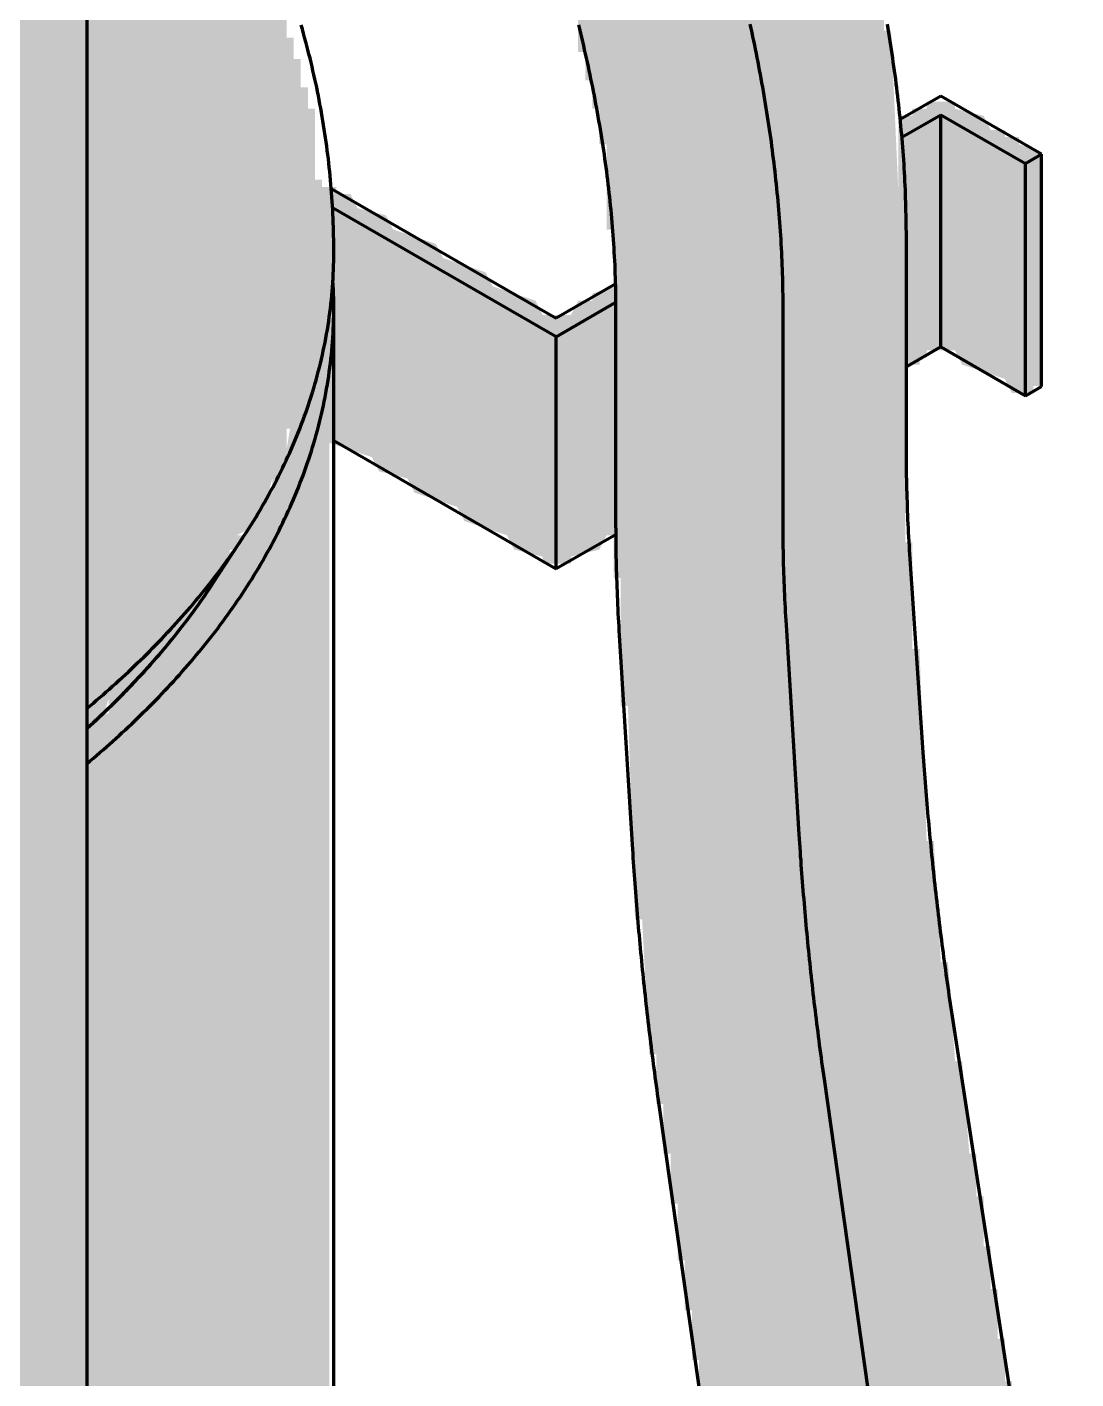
# Model space of a CAD drawing. Header units: millimetres. Extents: x 0 to 420, y 0 to 297.
# Drawn here: x 249.78 to 264.53, y 217.97 to 236.98 of the extents above; entities that cross this region are included whole.
import ezdxf

# ---------------------------------------------------------------- set-up
doc = ezdxf.new("R2010")
doc.units = ezdxf.units.MM
doc.layers.add('01-VISIBLE', color=7, linetype='CONTINUOUS', lineweight=70)
doc.layers.add('13-GRAFICA', color=30, linetype='CONTINUOUS', lineweight=18)

msp = doc.modelspace()

# ---------------------------------------------------------------- hatches: boundary and pattern name
at = {"layer": '13-GRAFICA', "true_color": 0xb21820}
h = msp.add_hatch(color=7, dxfattribs=at)
h.dxf.hatch_style = 1
h.paths.add_polyline_path([(218.526, 240.232), (218.526, 256.132), (218.426, 256.132), (218.426, 256.532), (218.326, 256.532), (218.226, 257.132), (218.126, 257.132), (218.126, 257.332), (218.026, 257.332), (217.826, 257.932), (217.626, 258.032), (217.626, 258.232), (217.326, 258.432), (217.326, 258.632), (217.126, 258.732), (217.126, 258.932), (216.826, 259.132), (216.826, 259.332), (216.626, 259.432), (216.626, 259.632), (216.426, 259.732), (216.426, 259.932), (216.326, 259.932), (216.326, 260.032), (216.126, 260.132), (216.126, 260.332), (215.926, 260.432), (215.826, 260.832), (215.626, 260.932), (215.526, 261.332), (215.326, 261.432), (215.326, 261.632), (215.226, 261.632), (215.226, 261.832), (215.126, 261.832), (215.126, 262.232), (215.026, 262.232), (215.026, 262.532), (214.926, 262.532), (214.926, 263.332), (215.026, 263.332), (215.026, 263.632), (215.126, 263.632), (215.226, 264.132), (215.326, 264.132), (215.626, 264.532), (216.126, 264.632), (216.126, 264.732), (216.426, 264.732), (216.426, 264.832), (218.026, 264.732), (218.026, 264.632), (218.326, 264.632), (218.326, 264.532), (218.626, 264.532), (218.626, 264.432), (218.826, 264.432), (218.826, 264.332), (219.126, 264.332), (219.126, 264.232), (219.326, 264.232), (219.326, 264.132), (219.826, 264.032), (219.926, 263.832), (220.126, 263.832), (220.126, 263.732), (220.326, 263.732), (220.326, 263.632), (220.526, 263.632), (220.526, 263.532), (220.726, 263.532), (220.726, 263.432), (221.326, 263.232), (221.426, 263.032), (222.026, 262.832), (222.126, 262.632), (222.526, 262.532), (222.626, 262.332), (222.826, 262.332), (222.826, 262.232), (223.226, 262.132), (223.326, 261.932), (223.926, 261.732), (224.026, 261.532), (224.626, 261.332), (224.726, 261.132), (225.126, 261.032), (225.226, 260.832), (225.426, 260.832), (225.426, 260.732), (225.826, 260.632), (225.926, 260.432), (226.526, 260.232), (226.626, 260.032), (227.026, 259.932), (227.126, 259.732), (227.326, 259.732), (227.326, 259.632), (227.726, 259.532), (227.826, 259.332), (228.426, 259.132), (228.526, 258.932), (229.126, 258.732), (229.226, 258.532), (229.626, 258.432), (229.726, 258.232), (229.926, 258.232), (229.926, 258.132), (230.326, 258.032), (230.426, 257.832), (231.026, 257.632), (231.126, 257.432), (231.726, 257.232), (231.826, 257.032), (232.226, 256.932), (232.326, 256.732), (232.926, 256.532), (233.026, 256.332), (233.626, 256.132), (233.726, 255.932), (234.126, 255.832), (234.226, 255.632), (234.826, 255.432), (234.926, 255.232), (235.526, 255.032), (235.626, 254.832), (236.226, 254.632), (236.326, 254.432), (236.726, 254.332), (236.726, 254.232), (237.026, 254.132), (237.126, 253.932), (237.526, 253.832), (237.526, 253.732), (237.826, 253.632), (237.926, 253.432), (238.126, 253.432), (238.126, 253.332), (238.326, 253.332), (238.426, 253.132), (238.626, 253.132), (238.826, 252.832), (239.026, 252.832), (239.126, 252.632), (239.326, 252.632), (239.526, 252.332), (239.726, 252.332), (239.826, 252.132), (240.026, 252.132), (240.226, 251.832), (240.426, 251.832), (240.626, 251.532), (240.826, 251.532), (241.126, 251.132), (241.326, 251.132), (241.526, 250.832), (241.726, 250.832), (241.726, 250.732), (241.826, 250.732), (242.126, 250.332), (242.326, 250.332), (242.826, 249.732), (243.026, 249.732), (243.726, 248.932), (243.926, 248.932), (243.926, 248.832), (246.026, 246.832), (246.026, 246.632), (246.826, 245.932), (246.826, 245.732), (246.926, 245.732), (246.926, 245.632), (247.126, 245.532), (247.126, 245.332), (247.526, 245.032), (247.526, 244.832), (247.826, 244.632), (247.826, 244.432), (248.026, 244.332), (248.026, 244.132), (248.226, 244.032), (248.226, 243.832), (248.526, 243.632), (248.526, 243.432), (248.726, 243.332), (248.726, 243.132), (248.926, 243.032), (248.926, 242.832), (249.026, 242.832), (249.026, 242.732), (249.226, 242.632), (249.226, 242.432), (249.426, 242.332), (249.426, 242.132), (249.526, 242.132), (249.626, 241.732), (249.826, 241.632), (249.826, 241.432), (249.926, 241.432), (249.926, 241.232), (250.026, 241.232), (250.026, 241.032), (250.126, 241.032), (250.126, 240.732), (250.226, 240.732), (250.326, 239.932), (250.426, 239.932), (250.426, 239.632), (250.526, 239.632), (250.526, 238.432), (250.626, 238.432), (250.626, 214.132), (250.526, 214.132), (250.526, 213.932), (250.326, 213.932), (250.326, 213.832), (250.126, 213.732), (250.126, 209.332), (249.526, 209.132), (249.426, 208.932), (248.826, 208.732), (248.726, 208.532), (248.326, 208.432), (248.226, 208.232), (247.626, 208.032), (247.626, 207.932), (247.326, 207.832), (247.326, 207.732), (247.026, 207.832), (247.026, 212.932), (247.126, 212.932), (247.126, 213.132), (247.326, 213.232), (247.326, 213.432), (247.526, 213.532), (247.526, 213.732), (247.826, 213.932), (247.826, 214.132), (247.926, 214.132), (248.026, 214.432), (248.126, 214.432), (248.126, 238.032), (248.026, 238.032), (248.026, 239.132), (247.926, 239.132), (247.826, 239.932), (247.726, 239.932), (247.726, 240.132), (247.626, 240.132), (247.426, 240.732), (247.226, 240.832), (247.226, 241.032), (247.026, 241.132), (247.026, 241.332), (246.826, 241.432), (246.826, 241.632), (246.526, 241.832), (246.526, 242.032), (246.326, 242.132), (246.326, 242.332), (246.126, 242.432), (246.126, 242.632), (245.826, 242.832), (245.826, 243.032), (245.626, 243.132), (245.626, 243.332), (245.326, 243.532), (245.326, 243.732), (245.226, 243.732), (245.226, 243.832), (244.926, 244.032), (244.926, 244.232), (244.626, 244.432), (244.626, 244.632), (244.526, 244.632), (241.926, 247.332), (241.726, 247.332), (241.126, 248.032), (240.926, 248.032), (240.426, 248.632), (240.226, 248.632), (240.026, 248.932), (239.826, 248.932), (239.526, 249.332), (239.326, 249.332), (239.126, 249.632), (238.926, 249.632), (238.626, 250.032), (238.426, 250.032), (238.326, 250.232), (238.126, 250.232), (237.926, 250.532), (237.726, 250.532), (237.626, 250.732), (237.426, 250.732), (237.326, 250.932), (237.126, 250.932), (236.926, 251.232), (236.526, 251.332), (236.526, 251.432), (236.226, 251.532), (236.126, 251.732), (235.726, 251.832), (235.626, 252.032), (235.426, 252.032), (235.326, 252.232), (234.726, 252.432), (234.626, 252.632), (234.026, 252.832), (233.926, 253.032), (233.526, 253.132), (233.426, 253.332), (232.826, 253.532), (232.726, 253.732), (232.126, 253.932), (232.026, 254.132), (231.426, 254.332), (231.326, 254.532), (230.926, 254.632), (230.826, 254.832), (230.226, 255.032), (230.126, 255.232), (229.526, 255.432), (229.426, 255.632), (228.826, 255.832), (228.726, 256.032), (228.326, 256.132), (228.226, 256.332), (227.626, 256.532), (227.526, 256.732), (226.926, 256.932), (226.826, 257.132), (226.426, 257.232), (226.326, 257.432), (226.126, 257.432), (226.126, 257.532), (225.726, 257.632), (225.626, 257.832), (225.026, 258.032), (224.926, 258.232), (224.326, 258.432), (224.226, 258.632), (223.826, 258.732), (223.726, 258.932), (223.526, 258.932), (223.526, 259.032), (223.126, 259.132), (223.026, 259.332), (222.426, 259.532), (222.326, 259.732), (221.726, 259.932), (221.626, 260.132), (221.426, 260.132), (221.426, 260.232), (221.226, 260.232), (221.126, 260.432), (220.526, 260.632), (220.426, 260.832), (220.226, 260.832), (220.226, 260.932), (219.626, 261.132), (219.526, 261.332), (219.326, 261.332), (219.326, 261.432), (219.126, 261.432), (219.126, 261.532), (218.926, 261.532), (218.926, 261.632), (218.726, 261.632), (218.726, 261.732), (218.126, 261.932), (218.126, 261.732), (218.326, 261.632), (218.326, 261.432), (218.526, 261.332), (218.526, 261.132), (218.826, 260.932), (218.826, 260.732), (219.026, 260.632), (219.026, 260.432), (219.326, 260.232), (219.326, 260.032), (219.526, 259.932), (219.526, 259.732), (219.626, 259.732), (219.726, 259.432), (219.926, 259.332), (220.026, 258.932), (220.226, 258.832), (220.226, 258.632), (220.326, 258.632), (220.326, 258.432), (220.426, 258.432), (220.426, 258.232), (220.526, 258.232), (220.526, 258.032), (220.626, 258.032), (220.726, 257.332), (220.826, 257.332), (220.826, 256.932), (220.926, 256.932), (220.926, 256.532), (221.026, 256.532), (221.026, 255.232), (221.126, 255.232), (221.126, 242.532), (221.026, 242.532), (220.826, 242.232), (220.626, 242.232), (220.626, 242.132), (220.526, 242.132), (219.526, 241.032), (219.326, 241.032), (218.626, 240.232)])
at = {"layer": '13-GRAFICA', "true_color": 0x202020}
h = msp.add_hatch(color=7, dxfattribs=at)
h.dxf.hatch_style = 1
h.paths.add_polyline_path([(244.226, 248.532), (243.926, 248.932), (243.726, 248.932), (243.026, 249.732), (242.826, 249.732), (242.326, 250.332), (242.126, 250.332), (242.126, 250.432), (241.826, 250.632), (241.826, 250.932), (242.126, 251.132), (242.126, 251.332), (242.426, 251.532), (242.426, 251.732), (242.626, 251.732), (242.726, 251.932), (242.926, 251.932), (242.926, 252.032), (243.126, 252.032), (243.226, 252.232), (243.626, 252.332), (243.726, 252.532), (243.926, 252.532), (243.926, 252.632), (244.526, 252.832), (244.626, 253.032), (245.026, 253.132), (245.126, 253.332), (245.726, 253.532), (245.826, 253.732), (246.126, 253.732), (246.126, 253.832), (246.926, 253.832), (246.926, 253.932), (247.926, 253.932), (247.926, 254.032), (248.126, 254.032), (248.126, 253.932), (248.626, 253.932), (248.626, 253.832), (249.026, 253.832), (249.026, 253.732), (250.226, 253.532), (250.226, 253.432), (250.426, 253.432), (250.426, 253.332), (251.026, 253.132), (251.126, 252.932), (251.326, 252.932), (251.326, 252.832), (251.526, 252.832), (251.526, 252.732), (252.126, 252.532), (252.226, 252.332), (252.626, 252.232), (252.626, 252.132), (252.926, 252.032), (253.226, 251.632), (253.426, 251.632), (253.826, 251.132), (254.026, 251.132), (254.426, 250.632), (254.626, 250.632), (254.626, 250.532), (255.826, 249.432), (255.826, 249.232), (255.926, 249.232), (255.926, 249.132), (256.526, 248.632), (256.526, 248.432), (257.126, 247.932), (257.126, 247.732), (257.326, 247.632), (257.326, 247.432), (257.526, 247.332), (257.526, 247.132), (257.726, 247.032), (257.726, 246.832), (257.926, 246.732), (257.926, 246.532), (258.126, 246.432), (258.126, 246.232), (258.326, 246.132), (258.326, 245.932), (258.426, 245.932), (258.526, 245.632), (258.726, 245.532), (258.726, 245.332), (258.826, 245.332), (258.826, 245.132), (258.926, 245.132), (258.926, 244.932), (259.026, 244.932), (259.026, 244.732), (259.126, 244.732), (259.126, 244.532), (259.226, 244.532), (259.226, 244.332), (259.326, 244.332), (259.526, 243.732), (259.726, 243.632), (259.726, 243.432), (259.826, 243.432), (259.826, 243.232), (259.926, 243.232), (259.926, 243.032), (260.026, 243.032), (260.026, 242.832), (260.126, 242.832), (260.126, 242.632), (260.226, 242.632), (260.426, 241.732), (260.526, 241.732), (260.526, 241.532), (260.626, 241.532), (260.726, 240.932), (260.826, 240.932), (260.826, 240.732), (260.926, 240.732), (260.926, 240.432), (261.026, 240.432), (261.026, 240.132), (261.126, 240.132), (261.126, 239.832), (261.226, 239.832), (261.226, 239.532), (261.326, 239.532), (261.426, 238.632), (261.526, 238.632), (261.526, 238.232), (261.626, 238.232), (261.626, 237.832), (261.726, 237.832), (261.726, 237.332), (261.826, 237.332), (261.826, 236.932), (261.926, 236.932), (262.026, 234.732), (262.126, 234.732), (262.126, 229.732), (262.226, 229.732), (262.226, 228.232), (262.326, 228.232), (262.426, 225.532), (262.526, 225.532), (262.626, 223.832), (262.726, 223.832), (262.826, 222.432), (262.926, 222.432), (263.026, 221.132), (263.126, 221.132), (263.126, 220.532), (263.226, 220.532), (263.226, 219.832), (263.326, 219.832), (263.326, 219.232), (263.426, 219.232), (263.426, 218.532), (263.526, 218.532), (263.526, 217.932), (263.626, 217.932), (263.626, 217.232), (263.726, 217.232), (263.726, 216.632), (263.826, 216.632), (263.826, 215.932), (263.926, 215.932), (263.926, 215.332), (264.026, 215.332), (264.126, 213.832), (264.226, 213.832), (264.226, 212.932), (264.326, 212.932), (264.326, 211.832), (264.426, 211.832), (264.426, 210.332), (264.526, 210.332), (264.526, 205.332), (264.426, 205.332), (264.426, 203.932), (264.326, 203.932), (264.326, 202.932), (264.226, 202.932), (264.226, 202.132), (264.126, 202.132), (264.026, 200.932), (263.926, 200.932), (263.926, 200.432), (263.826, 200.432), (263.826, 199.832), (263.726, 199.832), (263.726, 199.332), (263.626, 199.332), (263.626, 198.832), (263.526, 198.832), (263.526, 198.232), (263.426, 198.232), (263.426, 197.732), (263.326, 197.732), (263.326, 197.232), (263.226, 197.232), (263.226, 196.632), (263.126, 196.632), (263.126, 196.132), (263.026, 196.132), (263.026, 195.632), (262.926, 195.632), (262.926, 195.032), (262.826, 195.032), (262.726, 193.932), (262.626, 193.932), (262.626, 193.232), (262.526, 193.232), (262.526, 192.432), (262.426, 192.432), (262.326, 189.932), (262.226, 189.932), (262.226, 188.532), (262.126, 188.532), (262.126, 183.632), (262.026, 183.632), (261.926, 182.032), (261.826, 182.032), (261.826, 181.832), (261.726, 181.832), (261.726, 181.532), (261.626, 181.532), (261.626, 181.232), (261.526, 181.232), (261.526, 180.932), (261.426, 180.932), (261.426, 180.732), (261.326, 180.732), (261.226, 180.232), (260.926, 180.032), (260.926, 179.832), (260.526, 179.532), (260.526, 179.332), (260.426, 179.332), (259.926, 178.732), (259.726, 178.732), (259.626, 178.532), (259.426, 178.532), (259.426, 178.432), (259.026, 178.332), (258.926, 178.132), (258.326, 177.932), (258.226, 177.732), (257.826, 177.632), (257.726, 177.432), (257.126, 177.232), (257.026, 177.032), (256.826, 177.032), (256.826, 176.932), (256.326, 176.932), (256.326, 176.832), (255.626, 176.832), (255.626, 176.732), (254.926, 176.732), (254.926, 176.632), (254.826, 176.632), (254.826, 176.732), (254.226, 176.732), (254.226, 176.832), (254.126, 176.832), (254.126, 177.532), (254.026, 177.532), (254.026, 180.832), (254.226, 180.832), (254.226, 180.732), (254.426, 180.732), (254.426, 180.632), (254.626, 180.632), (254.626, 180.532), (254.826, 180.532), (254.826, 180.432), (255.126, 180.432), (255.126, 180.332), (255.326, 180.332), (255.326, 180.232), (256.326, 180.132), (256.326, 180.032), (257.026, 180.032), (257.026, 180.132), (257.226, 180.132), (257.326, 180.432), (257.526, 180.532), (257.726, 181.432), (257.826, 181.432), (257.826, 181.632), (257.926, 181.632), (257.926, 182.532), (258.026, 182.532), (258.026, 187.232), (258.126, 187.232), (258.126, 188.932), (258.226, 188.932), (258.326, 191.732), (258.426, 191.732), (258.526, 193.332), (258.626, 193.332), (258.626, 193.932), (258.726, 193.932), (258.726, 194.532), (258.826, 194.532), (258.826, 195.132), (258.926, 195.132), (258.926, 195.732), (259.026, 195.732), (259.026, 196.332), (259.126, 196.332), (259.126, 196.932), (259.226, 196.932), (259.226, 197.532), (259.326, 197.532), (259.526, 199.332), (259.626, 199.332), (259.726, 200.432), (259.826, 200.432), (259.926, 201.932), (260.026, 201.932), (260.026, 202.832), (260.126, 202.832), (260.126, 204.232), (260.226, 204.232), (260.226, 209.832), (260.126, 209.832), (260.126, 211.332), (260.026, 211.332), (260.026, 212.432), (259.926, 212.432), (259.826, 214.032), (259.726, 214.032), (259.726, 214.732), (259.626, 214.732), (259.626, 215.432), (259.526, 215.432), (259.526, 216.132), (259.426, 216.132), (259.426, 216.832), (259.326, 216.832), (259.326, 217.532), (259.226, 217.532), (259.226, 218.232), (259.126, 218.232), (259.126, 218.932), (259.026, 218.932), (259.026, 219.632), (258.926, 219.632), (258.926, 220.432), (258.826, 220.432), (258.826, 221.132), (258.726, 221.132), (258.726, 221.832), (258.626, 221.832), (258.626, 222.532), (258.526, 222.532), (258.426, 224.432), (258.326, 224.432), (258.226, 227.432), (258.126, 227.432), (258.126, 229.232), (258.026, 229.232), (258.026, 234.132), (257.926, 234.132), (257.926, 235.332), (257.826, 235.332), (257.826, 235.832), (257.726, 235.832), (257.726, 236.232), (257.626, 236.232), (257.626, 236.632), (257.526, 236.632), (257.526, 237.132), (257.426, 237.132), (257.326, 237.932), (257.226, 237.932), (257.026, 238.832), (256.926, 238.832), (256.926, 239.032), (256.826, 239.032), (256.826, 239.332), (256.726, 239.332), (256.726, 239.632), (256.626, 239.632), (256.626, 239.832), (256.526, 239.832), (256.526, 240.132), (256.426, 240.132), (256.426, 240.432), (256.326, 240.432), (256.326, 240.732), (256.226, 240.732), (256.126, 241.132), (255.926, 241.232), (255.926, 241.432), (255.826, 241.432), (255.826, 241.632), (255.726, 241.632), (255.726, 241.832), (255.626, 241.832), (255.626, 242.032), (255.526, 242.032), (255.526, 242.232), (255.426, 242.232), (255.426, 242.432), (255.326, 242.432), (255.326, 242.632), (255.226, 242.632), (255.226, 242.832), (255.126, 242.832), (254.926, 243.432), (254.726, 243.532), (254.726, 243.732), (254.526, 243.832), (254.526, 244.032), (254.326, 244.132), (254.326, 244.332), (254.026, 244.532), (254.026, 244.732), (253.826, 244.832), (253.826, 245.032), (253.626, 245.132), (253.626, 245.332), (253.426, 245.432), (253.426, 245.632), (252.826, 246.132), (252.826, 246.332), (252.126, 246.932), (252.126, 247.132), (252.026, 247.132), (251.526, 247.732), (251.326, 247.732), (251.326, 247.832), (251.226, 247.832), (250.926, 248.232), (250.726, 248.232), (250.326, 248.732), (250.126, 248.732), (249.926, 249.032), (249.726, 249.032), (249.526, 249.332), (248.926, 249.532), (248.826, 249.732), (248.626, 249.732), (248.626, 249.832), (248.426, 249.832), (248.426, 249.932), (248.226, 249.932), (248.226, 250.032), (248.026, 250.032), (248.026, 250.132), (247.826, 250.132), (247.826, 250.232), (247.626, 250.232), (247.626, 250.332), (247.226, 250.332), (247.226, 250.432), (246.826, 250.432), (246.826, 250.532), (246.426, 250.532), (246.426, 250.632), (245.626, 250.632), (245.626, 250.532), (245.426, 250.532), (245.426, 250.332), (245.126, 250.132), (245.126, 249.932), (245.026, 249.932), (245.026, 249.732), (244.926, 249.732), (244.926, 249.432), (244.826, 249.432), (244.826, 249.132), (244.726, 249.132), (244.726, 248.832), (244.626, 248.832), (244.526, 248.332), (244.426, 248.332), (244.326, 248.532)])
at = {"layer": '13-GRAFICA', "true_color": 0xb21820}
h = msp.add_hatch(color=7, dxfattribs=at)
h.dxf.hatch_style = 1
h.paths.add_polyline_path([(250.026, 241.232), (250.326, 241.132), (250.526, 240.832), (250.726, 240.832), (250.726, 240.732), (253.026, 238.532), (253.026, 238.132), (253.126, 238.132), (253.126, 237.832), (253.226, 237.832), (253.226, 237.532), (253.326, 237.532), (253.326, 237.132), (253.426, 237.132), (253.426, 236.832), (253.526, 236.832), (253.526, 236.532), (253.626, 236.532), (253.626, 236.132), (253.726, 236.132), (253.726, 235.832), (253.826, 235.832), (253.826, 234.832), (253.926, 234.832), (253.926, 233.932), (254.026, 233.932), (254.026, 232.832), (253.926, 232.832), (253.926, 232.532), (253.826, 232.532), (253.826, 232.232), (253.726, 232.232), (253.726, 231.932), (253.626, 231.932), (253.626, 231.632), (253.526, 231.632), (253.526, 231.332), (253.426, 231.332), (253.426, 231.032), (253.326, 231.032), (253.326, 230.632), (253.226, 230.632), (253.126, 230.232), (252.926, 230.132), (252.926, 229.932), (252.726, 229.832), (252.726, 229.632), (252.626, 229.632), (252.626, 229.532), (252.426, 229.432), (252.426, 229.232), (252.026, 228.932), (252.026, 228.732), (251.726, 228.532), (251.726, 228.332), (251.326, 228.032), (251.326, 227.832), (250.926, 227.532), (250.826, 227.232), (250.626, 227.232), (250.626, 238.432), (250.526, 238.432), (250.526, 239.632), (250.426, 239.632), (250.326, 240.332), (250.226, 240.332), (250.226, 240.732), (250.126, 240.732)])
h = msp.add_hatch(color=7, dxfattribs=at)
h.dxf.hatch_style = 1
h.paths.add_polyline_path([(262.126, 232.232), (262.126, 234.732), (262.026, 234.732), (262.026, 235.732), (262.226, 235.732), (262.226, 235.832), (262.426, 235.832), (262.426, 235.932), (262.826, 235.932), (262.826, 235.832), (263.226, 235.732), (263.326, 235.532), (263.526, 235.532), (263.526, 235.432), (263.726, 235.432), (263.726, 235.332), (264.026, 235.232), (264.026, 231.932), (263.926, 231.932), (263.926, 231.832), (263.626, 231.832), (263.526, 232.032), (262.926, 232.232), (262.826, 232.432), (262.426, 232.432), (262.426, 232.332), (262.326, 232.332), (262.326, 232.232)])
h = msp.add_hatch(color=7, dxfattribs=at)
h.dxf.hatch_style = 1
h.paths.add_polyline_path([(257.926, 229.832), (257.826, 229.632), (257.426, 229.532), (257.426, 229.432), (257.026, 229.432), (257.026, 229.532), (256.626, 229.632), (256.526, 229.832), (255.926, 230.032), (255.826, 230.232), (255.226, 230.432), (255.126, 230.632), (254.726, 230.732), (254.626, 230.932), (254.026, 231.132), (254.026, 233.932), (253.926, 233.932), (253.926, 234.732), (254.126, 234.732), (254.126, 234.632), (254.326, 234.632), (254.426, 234.432), (254.826, 234.332), (254.926, 234.132), (255.526, 233.932), (255.626, 233.732), (256.226, 233.532), (256.326, 233.332), (256.926, 233.132), (257.026, 232.932), (257.426, 232.932), (257.526, 233.132), (257.726, 233.132), (257.726, 233.232), (258.026, 233.332), (258.026, 229.832)])
h = msp.add_hatch(color=7, dxfattribs=at)
h.dxf.hatch_style = 1
h.paths.add_polyline_path([(252.026, 228.932), (252.426, 229.232), (252.426, 229.432), (252.726, 229.632), (252.726, 229.832), (252.826, 229.832), (252.926, 230.132), (253.126, 230.232), (253.126, 230.432), (253.226, 230.432), (253.226, 230.632), (253.326, 230.632), (253.326, 231.032), (253.426, 231.032), (253.526, 231.632), (253.626, 231.632), (253.626, 231.932), (253.726, 231.932), (253.726, 232.232), (253.826, 232.232), (253.826, 232.532), (253.926, 232.532), (253.926, 232.832), (254.026, 232.832), (254.026, 176.532), (253.926, 176.532), (253.926, 176.232), (253.826, 176.232), (253.826, 175.932), (253.726, 175.932), (253.726, 175.632), (253.626, 175.632), (253.626, 175.332), (253.526, 175.332), (253.526, 175.032), (253.426, 175.032), (253.226, 174.132), (253.126, 174.132), (253.026, 173.832), (252.726, 173.632), (252.726, 173.432), (252.326, 173.132), (252.326, 172.932), (252.026, 172.732), (252.026, 188.132), (252.026, 205.632), (252.026, 228.732)])
h = msp.add_hatch(color=7, dxfattribs=at)
h.dxf.hatch_style = 1
h.paths.add_polyline_path([(222.726, 224.532), (222.826, 224.332), (223.126, 224.332), (223.126, 224.232), (223.426, 224.232), (223.426, 224.132), (223.726, 224.132), (223.726, 224.032), (224.626, 223.832), (224.626, 223.732), (224.826, 223.732), (224.826, 223.632), (225.126, 223.632), (225.126, 223.532), (225.426, 223.532), (225.426, 223.432), (225.726, 223.432), (225.726, 223.332), (226.026, 223.332), (226.026, 223.232), (226.326, 223.232), (226.326, 223.132), (226.626, 223.132), (226.626, 223.032), (226.926, 223.032), (226.926, 222.932), (228.126, 222.832), (228.126, 222.732), (229.226, 222.632), (229.226, 222.532), (229.726, 222.532), (229.726, 222.432), (230.326, 222.432), (230.326, 222.332), (230.826, 222.332), (230.826, 222.232), (232.526, 222.232), (232.526, 222.132), (235.326, 222.132), (235.326, 222.032), (235.826, 222.032), (235.826, 222.132), (236.826, 222.132), (236.826, 222.232), (237.726, 222.232), (237.726, 222.332), (239.626, 222.432), (239.626, 222.532), (240.426, 222.532), (240.426, 222.632), (240.726, 222.632), (240.726, 222.732), (241.126, 222.732), (241.126, 222.832), (241.526, 222.832), (241.526, 222.932), (241.926, 222.932), (241.926, 223.032), (242.326, 223.032), (242.326, 223.132), (242.726, 223.132), (242.726, 223.232), (243.126, 223.232), (243.126, 223.332), (243.426, 223.332), (243.426, 223.432), (243.826, 223.432), (243.826, 223.532), (244.526, 223.632), (244.526, 223.732), (244.726, 223.732), (244.726, 223.832), (245.026, 223.832), (245.026, 223.932), (245.226, 223.932), (245.226, 224.032), (245.426, 224.032), (245.426, 224.132), (245.626, 224.132), (245.626, 224.232), (245.826, 224.232), (245.826, 224.332), (246.126, 224.332), (246.126, 224.432), (246.326, 224.432), (246.326, 224.532), (246.526, 224.532), (246.526, 224.632), (246.726, 224.632), (246.726, 224.732), (246.926, 224.732), (246.926, 224.832), (247.226, 224.832), (247.226, 224.932), (247.426, 224.932), (247.426, 225.032), (247.626, 225.032), (247.626, 225.132), (247.826, 225.132), (247.826, 225.232), (248.126, 225.332), (248.126, 214.432), (248.026, 214.432), (248.026, 214.232), (247.826, 214.132), (247.826, 213.932), (247.526, 213.732), (247.526, 213.532), (247.326, 213.432), (247.326, 213.232), (247.226, 213.232), (247.126, 212.932), (247.026, 212.932), (247.026, 207.832), (247.226, 207.832), (247.226, 207.732), (247.526, 207.832), (247.626, 208.032), (248.226, 208.232), (248.326, 208.432), (248.726, 208.532), (248.826, 208.732), (249.426, 208.932), (249.526, 209.132), (250.126, 209.332), (250.126, 213.732), (250.226, 213.732), (250.326, 213.932), (250.526, 213.932), (250.526, 214.132), (250.626, 214.132), (250.626, 227.232), (250.926, 227.332), (250.926, 227.532), (251.326, 227.832), (251.326, 228.032), (251.726, 228.332), (251.726, 228.532), (252.026, 228.732), (252.026, 205.632), (251.926, 205.632), (251.726, 205.332), (251.526, 205.332), (251.026, 204.732), (250.826, 204.732), (250.326, 204.132), (250.126, 204.132), (249.526, 203.432), (249.326, 203.432), (249.326, 203.332), (248.726, 203.132), (248.626, 202.932), (248.426, 202.932), (248.426, 202.832), (248.226, 202.832), (248.226, 202.732), (248.026, 202.732), (248.026, 202.632), (247.826, 202.632), (247.826, 202.532), (247.226, 202.332), (247.126, 202.132), (246.926, 202.132), (246.926, 202.032), (246.726, 202.032), (246.726, 201.932), (246.526, 201.932), (246.526, 201.832), (246.326, 201.832), (246.326, 201.732), (246.126, 201.732), (246.126, 201.632), (245.926, 201.632), (245.926, 201.532), (245.226, 201.432), (245.226, 201.332), (244.926, 201.332), (244.926, 201.232), (244.626, 201.232), (244.626, 201.132), (244.326, 201.132), (244.326, 201.032), (244.026, 201.032), (244.026, 200.932), (243.726, 200.932), (243.726, 200.832), (243.426, 200.832), (243.426, 200.732), (243.126, 200.732), (243.126, 200.632), (242.826, 200.632), (242.826, 200.532), (242.526, 200.532), (242.526, 200.432), (242.226, 200.432), (242.226, 200.332), (241.026, 200.232), (241.026, 200.132), (240.426, 200.132), (240.426, 200.032), (239.826, 200.032), (239.826, 199.932), (239.226, 199.932), (239.226, 199.832), (238.626, 199.832), (238.626, 199.732), (238.026, 199.732), (238.026, 199.632), (232.526, 199.532), (232.526, 199.632), (231.626, 199.632), (231.626, 199.732), (230.726, 199.732), (230.726, 199.832), (228.426, 200.032), (228.426, 200.132), (228.026, 200.132), (228.026, 200.232), (227.226, 200.332), (227.226, 200.432), (226.926, 200.432), (226.926, 200.532), (226.526, 200.532), (226.526, 200.632), (226.126, 200.632), (226.126, 200.732), (225.726, 200.732), (225.726, 200.832), (225.426, 200.832), (225.426, 200.932), (225.026, 200.932), (225.026, 201.032), (224.326, 201.132), (224.326, 201.232), (224.126, 201.232), (224.126, 201.332), (223.926, 201.332), (223.926, 201.432), (223.626, 201.432), (223.626, 201.532), (223.426, 201.532), (223.426, 201.632), (223.226, 201.632), (223.226, 201.732), (223.026, 201.732), (223.026, 201.832), (222.826, 201.832), (222.826, 201.932), (222.526, 201.932), (222.526, 202.032), (222.526, 224.599)])

# ---------------------------------------------------------------- linework, layer by layer
at = {"layer": '01-VISIBLE'}
for p, q in [((250.618, 237.953), (250.618, 214.306)), ((262.627, 236.008), (262.056, 235.679)), ((264.042, 235.192), (262.627, 236.008)), ((262.079, 235.431), (262.627, 235.747)), ((262.627, 235.747), (263.815, 235.061)), ((262.627, 232.481), (262.627, 235.747)), ((263.815, 235.061), (264.042, 235.192)), ((263.815, 231.795), (263.815, 235.061)), ((264.042, 231.926), (264.042, 235.192)), ((254.054, 234.712), (257.218, 232.885)), ((257.218, 232.624), (254.073, 234.44)), ((262.141, 231.1), (262.141, 234.033)), ((258.054, 233.368), (257.218, 232.885)), ((254.091, 177.511), (254.091, 233.032)), ((257.218, 232.624), (258.058, 233.109)), ((258.058, 230.028), (258.058, 233.032)), ((260.408, 230.028), (260.408, 233.032)), ((257.218, 229.358), (257.218, 232.624)), ((262.627, 232.481), (262.141, 232.2)), ((262.627, 232.481), (263.815, 231.795)), ((263.815, 231.795), (264.042, 231.926)), ((254.091, 231.164), (257.218, 229.358)), ((252.387, 229.149), (252.831, 229.828)), ((258.059, 229.844), (257.218, 229.358)), ((262.379, 226.775), (262.195, 229.502)), ((260.636, 225.622), (260.454, 228.571)), ((258.29, 225.478), (258.108, 228.427)), ((263.971, 215.389), (262.799, 223.004)), ((262.103, 214.308), (260.988, 222.183)), ((259.776, 213.978), (258.661, 221.853))]:
    msp.add_line(p, q, dxfattribs=at)
for points in [[(254.091, 233.808), (254.09, 233.868), (254.09, 233.928), (254.089, 233.988), (254.088, 234.048), (254.087, 234.108), (254.085, 234.168), (254.083, 234.228), (254.08, 234.288), (254.078, 234.348), (254.075, 234.408), (254.071, 234.468), (254.068, 234.528), (254.064, 234.588), (254.059, 234.648), (254.055, 234.708), (254.05, 234.767), (254.045, 234.827), (254.039, 234.887), (254.033, 234.947), (254.027, 235.006), (254.02, 235.066), (254.014, 235.126), (254.006, 235.185), (253.999, 235.245), (253.991, 235.305), (253.983, 235.364), (253.975, 235.423), (253.966, 235.483), (253.957, 235.542), (253.948, 235.602), (253.938, 235.661), (253.928, 235.72), (253.918, 235.779), (253.907, 235.838), (253.896, 235.897), (253.885, 235.956), (253.874, 236.015), (253.862, 236.074), (253.85, 236.133), (253.837, 236.192), (253.825, 236.25), (253.812, 236.309), (253.798, 236.367), (253.785, 236.426), (253.771, 236.484), (253.757, 236.543), (253.742, 236.601), (253.727, 236.659), (253.712, 236.717), (253.697, 236.775), (253.681, 236.833), (253.665, 236.891), (253.649, 236.949), (253.632, 237.006)], [(258.058, 233.032), (258.058, 233.092), (258.058, 233.152), (258.057, 233.213), (258.056, 233.273), (258.055, 233.333), (258.053, 233.393), (258.052, 233.453), (258.049, 233.513), (258.047, 233.573), (258.045, 233.633), (258.042, 233.693), (258.039, 233.753), (258.035, 233.813), (258.032, 233.873), (258.028, 233.933), (258.024, 233.993), (258.02, 234.052), (258.015, 234.112), (258.01, 234.172), (258.005, 234.232), (258, 234.292), (257.995, 234.352), (257.989, 234.412), (257.983, 234.471), (257.977, 234.531), (257.97, 234.591), (257.964, 234.65), (257.957, 234.71), (257.95, 234.77), (257.943, 234.829), (257.935, 234.889), (257.928, 234.949), (257.92, 235.008), (257.911, 235.068), (257.903, 235.127), (257.895, 235.187), (257.886, 235.246), (257.877, 235.305), (257.868, 235.365), (257.858, 235.424), (257.849, 235.483), (257.839, 235.543), (257.829, 235.602), (257.819, 235.661), (257.809, 235.72), (257.798, 235.779), (257.788, 235.838), (257.777, 235.898), (257.766, 235.957), (257.754, 236.016), (257.743, 236.075), (257.731, 236.133), (257.719, 236.192), (257.707, 236.251), (257.695, 236.31), (257.683, 236.369), (257.67, 236.427), (257.657, 236.486), (257.644, 236.545), (257.631, 236.603), (257.618, 236.662), (257.605, 236.721), (257.591, 236.779), (257.577, 236.838), (257.563, 236.896), (257.549, 236.954), (257.535, 237.013)], [(260.408, 233.032), (260.408, 233.092), (260.408, 233.152), (260.407, 233.212), (260.406, 233.272), (260.405, 233.333), (260.404, 233.393), (260.403, 233.453), (260.401, 233.513), (260.399, 233.573), (260.397, 233.633), (260.394, 233.693), (260.392, 233.753), (260.389, 233.812), (260.386, 233.872), (260.382, 233.932), (260.379, 233.992), (260.375, 234.052), (260.371, 234.112), (260.367, 234.172), (260.363, 234.232), (260.358, 234.292), (260.354, 234.352), (260.349, 234.411), (260.343, 234.471), (260.338, 234.531), (260.332, 234.591), (260.327, 234.651), (260.321, 234.71), (260.315, 234.77), (260.308, 234.83), (260.302, 234.889), (260.295, 234.949), (260.288, 235.009), (260.281, 235.068), (260.274, 235.128), (260.266, 235.187), (260.258, 235.247), (260.251, 235.307), (260.243, 235.366), (260.234, 235.425), (260.226, 235.485), (260.217, 235.544), (260.209, 235.604), (260.2, 235.663), (260.19, 235.722), (260.181, 235.782), (260.172, 235.841), (260.162, 235.9), (260.152, 235.959), (260.142, 236.019), (260.132, 236.078), (260.122, 236.137), (260.111, 236.196), (260.1, 236.255), (260.089, 236.314), (260.078, 236.373), (260.067, 236.432), (260.056, 236.491), (260.044, 236.55), (260.033, 236.609), (260.021, 236.668), (260.009, 236.727), (259.996, 236.785), (259.984, 236.844), (259.972, 236.903), (259.959, 236.962), (259.946, 237.02)], [(262.141, 234.033), (262.141, 234.093), (262.14, 234.153), (262.14, 234.213), (262.139, 234.273), (262.138, 234.333), (262.136, 234.393), (262.135, 234.453), (262.133, 234.513), (262.131, 234.573), (262.129, 234.633), (262.127, 234.693), (262.124, 234.753), (262.121, 234.813), (262.118, 234.873), (262.115, 234.933), (262.111, 234.993), (262.108, 235.052), (262.104, 235.112), (262.1, 235.172), (262.095, 235.232), (262.091, 235.292), (262.086, 235.352), (262.081, 235.412), (262.076, 235.471), (262.07, 235.531), (262.065, 235.591), (262.059, 235.651), (262.053, 235.711), (262.047, 235.77), (262.041, 235.83), (262.034, 235.89), (262.027, 235.949), (262.02, 236.009), (262.013, 236.069), (262.006, 236.128), (261.999, 236.188), (261.991, 236.247), (261.983, 236.307), (261.975, 236.366), (261.967, 236.426), (261.958, 236.485), (261.95, 236.545), (261.941, 236.604), (261.932, 236.663), (261.923, 236.723), (261.914, 236.782), (261.904, 236.841), (261.894, 236.9), (261.885, 236.96), (261.875, 237.019)], [(252.831, 229.828), (252.864, 229.878), (252.897, 229.929), (252.929, 229.98), (252.961, 230.032), (252.993, 230.083), (253.024, 230.135), (253.055, 230.187), (253.085, 230.24), (253.115, 230.292), (253.145, 230.345), (253.174, 230.398), (253.203, 230.451), (253.232, 230.504), (253.26, 230.558), (253.288, 230.611), (253.315, 230.665), (253.342, 230.719), (253.369, 230.774), (253.395, 230.828), (253.421, 230.883), (253.446, 230.938), (253.471, 230.993), (253.496, 231.048), (253.52, 231.104), (253.543, 231.16), (253.567, 231.215), (253.589, 231.271), (253.612, 231.328), (253.633, 231.384), (253.655, 231.441), (253.676, 231.498), (253.696, 231.555), (253.716, 231.612), (253.735, 231.669), (253.754, 231.726), (253.773, 231.784), (253.791, 231.842), (253.808, 231.9), (253.825, 231.958), (253.842, 232.016), (253.858, 232.074), (253.873, 232.133), (253.888, 232.191), (253.903, 232.25), (253.917, 232.309), (253.93, 232.368), (253.943, 232.427), (253.956, 232.486), (253.968, 232.546), (253.979, 232.605), (253.99, 232.664), (254, 232.724), (254.01, 232.784), (254.019, 232.844), (254.028, 232.903), (254.036, 232.963), (254.043, 233.023), (254.05, 233.084), (254.057, 233.144), (254.063, 233.204), (254.068, 233.264), (254.073, 233.324), (254.077, 233.385), (254.08, 233.445), (254.084, 233.506), (254.086, 233.566), (254.088, 233.627), (254.089, 233.687), (254.09, 233.748), (254.091, 233.808)], [(254.091, 233.032), (254.09, 233.097), (254.089, 233.162), (254.088, 233.226), (254.085, 233.291), (254.083, 233.356), (254.079, 233.42)], [(250.618, 226.619), (250.664, 226.658), (250.71, 226.697), (250.756, 226.736), (250.802, 226.775), (250.847, 226.815), (250.893, 226.855), (250.938, 226.895), (250.983, 226.935), (251.028, 226.975), (251.072, 227.016), (251.117, 227.056), (251.161, 227.097), (251.205, 227.138), (251.249, 227.18), (251.292, 227.221), (251.336, 227.263), (251.379, 227.305), (251.422, 227.348), (251.465, 227.39), (251.507, 227.433), (251.55, 227.476), (251.592, 227.519), (251.634, 227.562), (251.676, 227.606), (251.717, 227.649), (251.758, 227.693), (251.799, 227.737), (251.84, 227.782), (251.881, 227.826), (251.921, 227.871), (251.961, 227.916), (252.001, 227.962), (252.04, 228.007), (252.08, 228.053), (252.119, 228.099), (252.157, 228.145), (252.196, 228.191), (252.234, 228.238), (252.272, 228.285), (252.31, 228.332), (252.347, 228.379), (252.384, 228.427), (252.421, 228.474), (252.458, 228.522), (252.494, 228.571), (252.53, 228.619), (252.565, 228.668), (252.601, 228.716), (252.636, 228.765), (252.671, 228.815), (252.705, 228.864), (252.739, 228.914), (252.773, 228.964), (252.806, 229.014), (252.839, 229.064), (252.872, 229.115), (252.905, 229.166), (252.937, 229.217), (252.968, 229.268), (253, 229.32), (253.031, 229.371), (253.061, 229.423), (253.092, 229.475), (253.122, 229.528), (253.151, 229.58), (253.18, 229.633), (253.209, 229.686), (253.238, 229.739), (253.266, 229.792), (253.293, 229.846), (253.321, 229.9), (253.347, 229.954), (253.374, 230.008), (253.4, 230.062), (253.425, 230.117), (253.451, 230.172), (253.475, 230.227), (253.5, 230.282), (253.524, 230.337), (253.547, 230.393), (253.57, 230.448), (253.593, 230.504), (253.615, 230.56), (253.636, 230.617), (253.658, 230.673), (253.678, 230.73), (253.699, 230.786), (253.718, 230.843), (253.738, 230.901), (253.757, 230.958), (253.775, 231.015), (253.793, 231.073), (253.81, 231.13), (253.827, 231.188), (253.844, 231.246), (253.86, 231.305), (253.875, 231.363), (253.89, 231.421), (253.904, 231.48), (253.918, 231.538), (253.932, 231.597), (253.944, 231.656), (253.957, 231.715), (253.968, 231.774), (253.98, 231.833), (253.99, 231.893), (254.001, 231.952), (254.01, 232.012), (254.019, 232.071), (254.028, 232.131), (254.036, 232.191), (254.044, 232.251), (254.05, 232.31), (254.057, 232.37), (254.063, 232.43), (254.068, 232.49), (254.073, 232.551), (254.077, 232.611), (254.081, 232.671), (254.084, 232.731), (254.086, 232.791), (254.088, 232.852), (254.089, 232.912), (254.09, 232.972), (254.091, 233.032)], [(262.195, 229.502), (262.191, 229.563), (262.187, 229.625), (262.184, 229.686), (262.18, 229.747), (262.177, 229.809), (262.173, 229.87), (262.17, 229.932), (262.167, 229.993), (262.164, 230.055), (262.162, 230.116), (262.159, 230.177), (262.157, 230.239), (262.155, 230.3), (262.153, 230.362), (262.151, 230.423), (262.149, 230.485), (262.147, 230.546), (262.146, 230.608), (262.145, 230.669), (262.144, 230.731), (262.143, 230.792), (262.142, 230.854), (262.141, 230.915), (262.141, 230.977), (262.141, 231.038), (262.141, 231.1)], [(258.108, 228.427), (258.105, 228.488), (258.101, 228.55), (258.098, 228.611), (258.094, 228.673), (258.091, 228.734), (258.088, 228.796), (258.085, 228.858), (258.083, 228.919), (258.08, 228.981), (258.078, 229.042), (258.075, 229.104), (258.073, 229.166), (258.071, 229.227), (258.069, 229.289), (258.067, 229.35), (258.066, 229.412), (258.064, 229.474), (258.063, 229.535), (258.062, 229.597), (258.061, 229.658), (258.06, 229.72), (258.06, 229.782), (258.059, 229.843), (258.059, 229.905), (258.058, 229.967), (258.058, 230.028)], [(260.454, 228.571), (260.45, 228.632), (260.447, 228.693), (260.443, 228.753), (260.44, 228.814), (260.437, 228.875), (260.434, 228.935), (260.431, 228.996), (260.429, 229.057), (260.426, 229.117), (260.424, 229.178), (260.422, 229.239), (260.42, 229.299), (260.418, 229.36), (260.416, 229.421), (260.415, 229.482), (260.413, 229.542), (260.412, 229.603), (260.411, 229.664), (260.41, 229.725), (260.41, 229.785), (260.409, 229.846), (260.409, 229.907), (260.408, 229.968), (260.408, 230.028)], [(250.618, 227.395), (250.664, 227.434), (250.71, 227.472), (250.755, 227.511), (250.801, 227.55), (250.846, 227.59), (250.891, 227.629), (250.936, 227.669), (250.981, 227.709), (251.026, 227.749), (251.07, 227.789), (251.115, 227.83), (251.159, 227.871), (251.202, 227.912), (251.246, 227.953), (251.289, 227.994), (251.333, 228.036), (251.376, 228.078), (251.419, 228.12), (251.461, 228.162), (251.504, 228.204), (251.546, 228.247), (251.588, 228.29), (251.63, 228.333), (251.671, 228.376), (251.712, 228.42), (251.754, 228.464), (251.794, 228.508), (251.835, 228.552), (251.875, 228.596), (251.916, 228.641), (251.955, 228.686), (251.995, 228.731), (252.034, 228.776), (252.074, 228.822), (252.112, 228.867), (252.151, 228.913), (252.189, 228.959), (252.228, 229.006), (252.265, 229.052), (252.303, 229.099), (252.34, 229.146), (252.377, 229.193), (252.414, 229.241), (252.45, 229.289), (252.487, 229.336), (252.522, 229.385), (252.558, 229.433), (252.593, 229.481), (252.628, 229.53), (252.663, 229.579), (252.697, 229.629), (252.731, 229.678), (252.765, 229.728), (252.798, 229.778), (252.831, 229.828)], [(250.618, 227.114), (250.663, 227.155), (250.708, 227.196), (250.753, 227.237), (250.797, 227.279), (250.841, 227.321), (250.885, 227.363), (250.929, 227.405), (250.973, 227.447), (251.016, 227.49), (251.059, 227.533), (251.102, 227.576), (251.145, 227.619), (251.188, 227.663), (251.23, 227.707), (251.272, 227.751), (251.314, 227.795), (251.355, 227.839), (251.396, 227.884), (251.437, 227.929), (251.478, 227.974), (251.519, 228.019), (251.559, 228.065), (251.599, 228.111), (251.639, 228.157), (251.678, 228.203), (251.718, 228.25), (251.757, 228.297), (251.795, 228.344), (251.834, 228.391), (251.872, 228.438), (251.909, 228.486), (251.947, 228.534), (251.984, 228.582), (252.021, 228.63), (252.058, 228.679), (252.094, 228.728), (252.13, 228.777), (252.166, 228.826), (252.201, 228.876), (252.236, 228.926), (252.271, 228.976), (252.305, 229.026), (252.339, 229.076), (252.372, 229.127), (252.406, 229.178), (252.439, 229.229), (252.471, 229.28), (252.504, 229.332), (252.535, 229.384), (252.567, 229.436), (252.598, 229.488)], [(250.618, 227.114), (250.662, 227.155), (250.707, 227.195), (250.751, 227.236), (250.795, 227.277), (250.838, 227.318), (250.882, 227.36), (250.925, 227.401), (250.968, 227.443), (251.011, 227.485), (251.054, 227.527), (251.096, 227.57), (251.139, 227.613), (251.181, 227.656), (251.222, 227.699), (251.264, 227.742), (251.305, 227.786), (251.346, 227.83), (251.387, 227.874), (251.428, 227.918), (251.468, 227.963), (251.508, 228.007), (251.548, 228.052), (251.587, 228.098), (251.627, 228.143), (251.666, 228.189), (251.705, 228.234), (251.743, 228.281), (251.781, 228.327), (251.819, 228.373), (251.857, 228.42), (251.895, 228.467), (251.932, 228.514), (251.969, 228.562), (252.005, 228.61), (252.041, 228.657), (252.077, 228.706), (252.113, 228.754), (252.148, 228.803), (252.183, 228.851), (252.218, 228.9), (252.253, 228.95), (252.287, 228.999), (252.32, 229.049), (252.354, 229.099), (252.387, 229.149)], [(262.799, 223.004), (262.79, 223.063), (262.781, 223.123), (262.772, 223.183), (262.763, 223.242), (262.754, 223.302), (262.745, 223.361), (262.737, 223.421), (262.728, 223.481), (262.72, 223.54), (262.711, 223.6), (262.703, 223.66), (262.695, 223.719), (262.686, 223.779), (262.678, 223.839), (262.67, 223.898), (262.662, 223.958), (262.654, 224.018), (262.646, 224.078), (262.639, 224.137), (262.631, 224.197), (262.623, 224.257), (262.616, 224.317), (262.609, 224.376), (262.601, 224.436), (262.594, 224.496), (262.587, 224.556), (262.58, 224.616), (262.573, 224.676), (262.566, 224.735), (262.559, 224.795), (262.552, 224.855), (262.545, 224.915), (262.539, 224.975), (262.532, 225.035), (262.526, 225.095), (262.519, 225.155), (262.513, 225.214), (262.507, 225.274), (262.501, 225.334), (262.495, 225.394), (262.489, 225.454), (262.483, 225.514), (262.477, 225.574), (262.471, 225.634), (262.466, 225.694), (262.46, 225.754), (262.455, 225.814), (262.449, 225.874), (262.444, 225.934), (262.439, 225.994), (262.434, 226.054), (262.429, 226.114), (262.424, 226.174), (262.419, 226.234), (262.414, 226.294), (262.409, 226.354), (262.405, 226.415), (262.4, 226.475), (262.396, 226.535), (262.391, 226.595), (262.387, 226.655), (262.383, 226.715), (262.379, 226.775)], [(260.988, 222.183), (260.979, 222.243), (260.971, 222.303), (260.963, 222.363), (260.954, 222.423), (260.946, 222.483), (260.938, 222.543), (260.93, 222.603), (260.922, 222.664), (260.914, 222.724), (260.907, 222.784), (260.899, 222.844), (260.891, 222.904), (260.884, 222.964), (260.876, 223.025), (260.869, 223.085), (260.862, 223.145), (260.855, 223.205), (260.847, 223.266), (260.84, 223.326), (260.833, 223.386), (260.827, 223.446), (260.82, 223.507), (260.813, 223.567), (260.806, 223.627), (260.8, 223.688), (260.793, 223.748), (260.787, 223.808), (260.781, 223.869), (260.775, 223.929), (260.768, 223.989), (260.762, 224.05), (260.756, 224.11), (260.751, 224.171), (260.745, 224.231), (260.739, 224.291), (260.733, 224.352), (260.728, 224.412), (260.723, 224.473), (260.717, 224.533), (260.712, 224.594), (260.707, 224.654), (260.702, 224.714), (260.697, 224.775), (260.692, 224.835), (260.687, 224.896), (260.682, 224.956), (260.677, 225.017), (260.673, 225.077), (260.668, 225.138), (260.664, 225.198), (260.66, 225.259), (260.655, 225.319), (260.651, 225.38), (260.647, 225.441), (260.643, 225.501), (260.639, 225.562), (260.636, 225.622)], [(258.661, 221.853), (258.652, 221.913), (258.644, 221.973), (258.636, 222.034), (258.627, 222.094), (258.619, 222.154), (258.611, 222.214), (258.603, 222.274), (258.595, 222.335), (258.587, 222.395), (258.579, 222.455), (258.572, 222.515), (258.564, 222.576), (258.557, 222.636), (258.549, 222.696), (258.542, 222.756), (258.534, 222.817), (258.527, 222.877), (258.52, 222.937), (258.513, 222.998), (258.506, 223.058), (258.499, 223.118), (258.492, 223.179), (258.485, 223.239), (258.478, 223.299), (258.472, 223.36), (258.465, 223.42), (258.459, 223.481), (258.452, 223.541), (258.446, 223.601), (258.44, 223.662), (258.433, 223.722), (258.427, 223.783), (258.421, 223.843), (258.415, 223.903), (258.41, 223.964), (258.404, 224.024), (258.398, 224.085), (258.393, 224.145), (258.387, 224.206), (258.382, 224.266), (258.376, 224.327), (258.371, 224.387), (258.366, 224.448), (258.361, 224.508), (258.356, 224.569), (258.351, 224.629), (258.346, 224.69), (258.341, 224.751), (258.336, 224.811), (258.332, 224.872), (258.327, 224.932), (258.323, 224.993), (258.318, 225.053), (258.314, 225.114), (258.31, 225.175), (258.306, 225.235), (258.302, 225.296), (258.298, 225.356), (258.294, 225.417), (258.29, 225.478)]]:
    msp.add_lwpolyline(points, dxfattribs=at)

doc.saveas('drawing.dxf')
